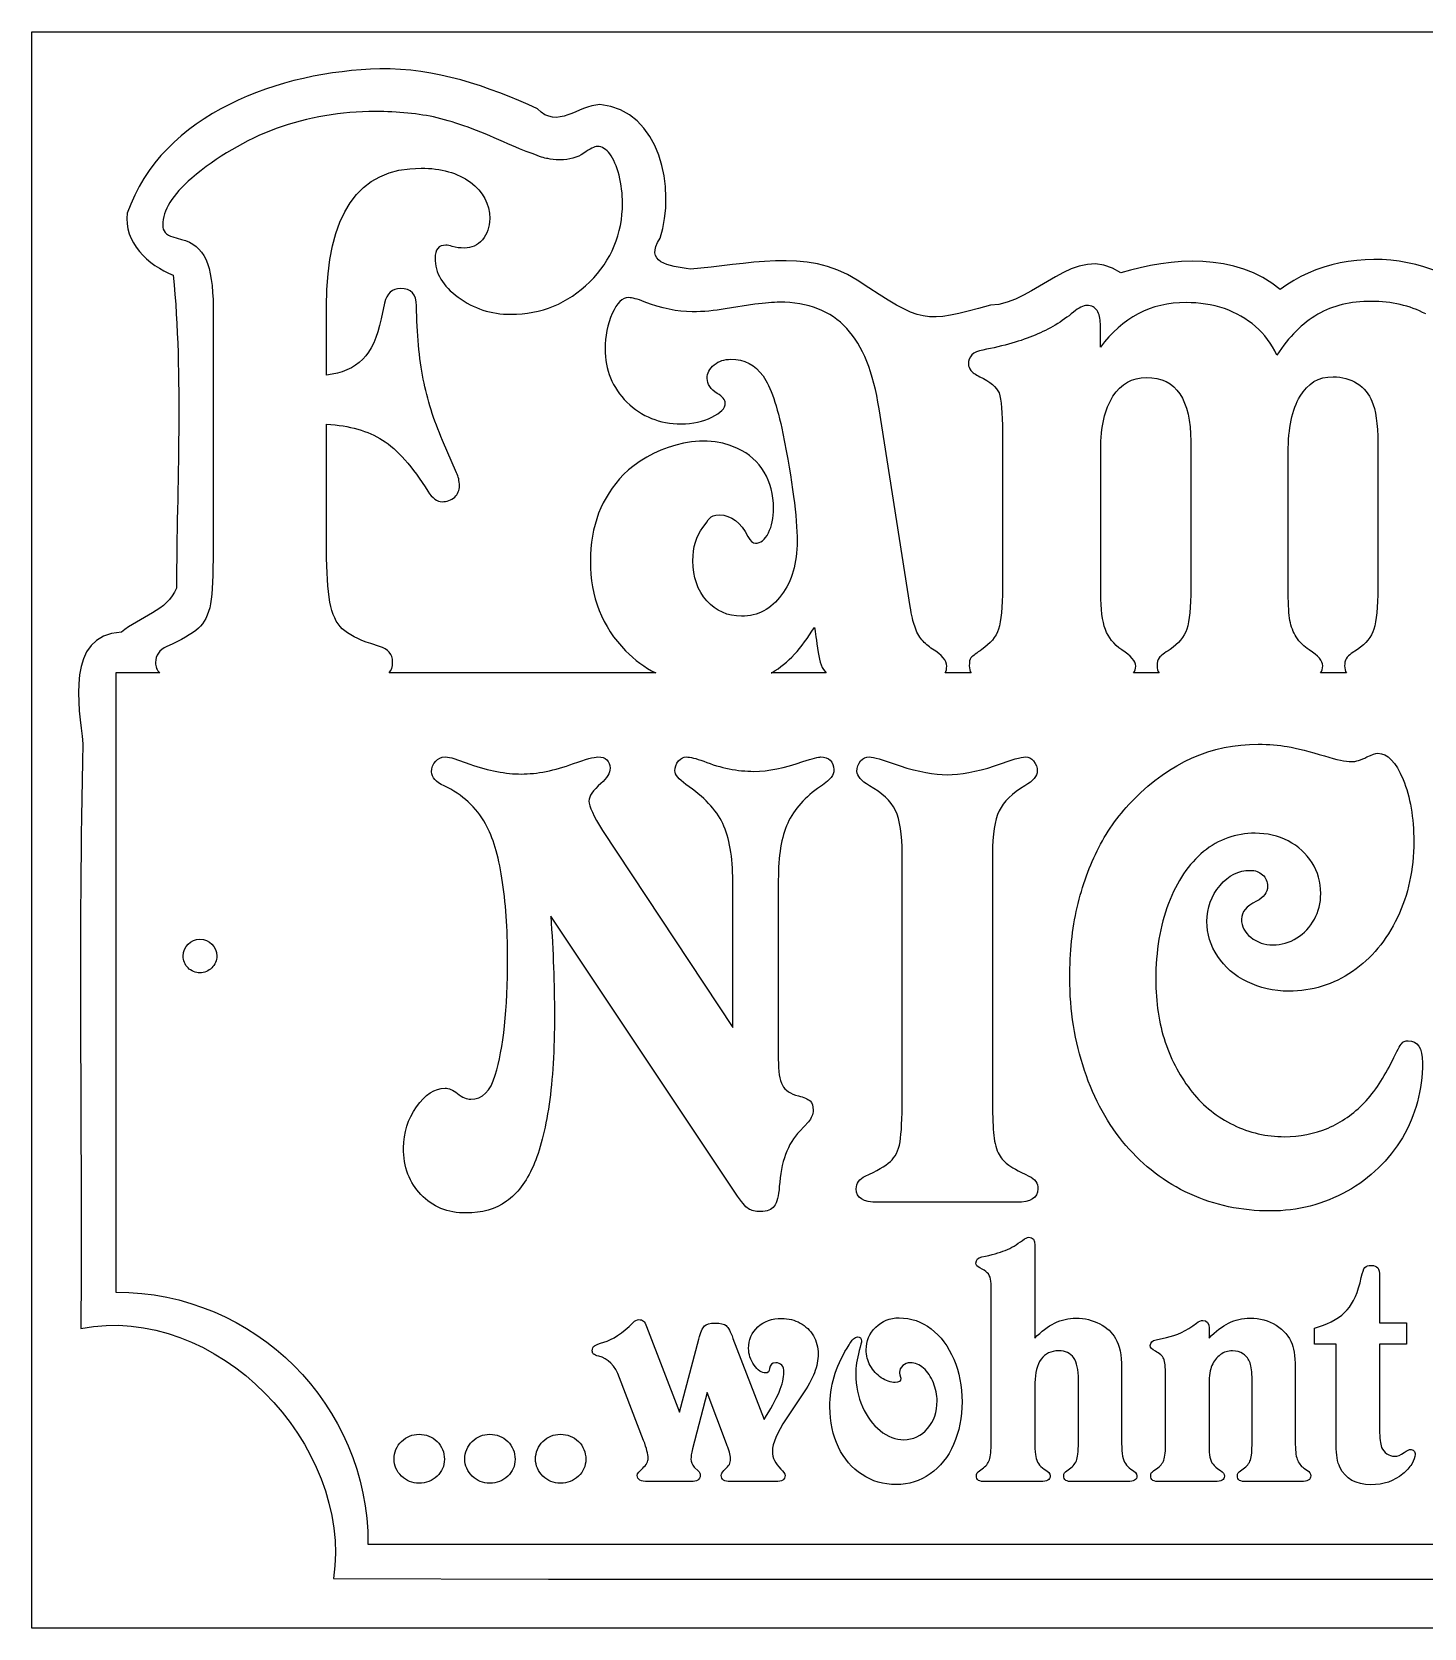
# Model space of a CAD drawing. Extents: x 0 to 282, y 0 to 178.
# Drawn here: x 0 to 155.7, y 0 to 178.5 of the extents above; entities that cross this region are included whole.
import ezdxf

# ---------------------------------------------------------------- set-up
doc = ezdxf.new("R2010")
doc.units = 0
doc.layers.add('Ebene_1', color=7, linetype='CONTINUOUS')

msp = doc.modelspace()

# ---------------------------------------------------------------- linework, layer by layer
at = {"layer": 'Ebene_1', "color": 1}
for points in [[(0.000014, 178.49312), (281.83122, 178.49312), (281.83123, 0.00002), (0.000014, 0.00001), (0, 178.49311)], [(38.910311, 174.351081)], [(38.399528, 169.593346)], [(124.58996, 139.838541)], [(145.50294, 139.93175)], [(87.48662, 111.900352)], [(20.667624, 75.155)]]:
    msp.add_lwpolyline(points, close=True, dxfattribs=at)
for points in [[(15.747603, 155.577404), (16.734559, 155.298262)], [(39.433575, 148.174023), (39.057338, 146.404493)], [(20.259055, 147.708458), (20.259055, 120.514982)], [(32.948211, 140.11817), (32.948211, 147.1492), (32.948211, 147.801668)], [(80.813389, 148.034208), (77.523373, 147.521554)], [(119.467303, 143.237785), (119.467303, 145.845719)], [(98.201873, 114.228661), (94.723983, 136.346571)], [(32.948211, 120.514982), (32.948211, 134.623646)], [(47.470008, 129.175726), (45.918937, 132.807511)], [(108.517091, 133.739124), (108.517091, 117.208946), (108.517091, 116.324425)], [(129.571343, 132.714301), (129.571343, 117.348761), (129.571343, 116.324425)], [(150.484323, 132.481764), (150.484323, 117.208946), (150.484323, 116.324425)], [(119.514392, 115.719046), (119.514392, 131.82978)], [(140.474465, 115.719046), (140.474465, 131.457425)], [(38.869462, 109.758473), (37.882504, 110.084707)], [(148.22884, 109.432726), (147.52394, 108.967161)], [(14.297511, 106.805372), (9.394287, 106.805372), (9.394287, 37.577672)], [(69.753463, 106.805372), (39.942831, 106.805372)], [(88.824083, 106.805367), (82.670295, 106.805367)], [(105.016869, 106.805372), (102.108917, 106.805372)], [(126.023544, 106.805372), (123.182589, 106.805372)], [(146.984101, 106.805372), (144.077605, 106.805372)], [(37.577631, 9.394329), (244.253875, 9.394329)], [(33.73672, 5.539781), (57.773806, 5.47205), (249.178503, 5.47205)]]:
    msp.add_lwpolyline(points, dxfattribs=at)
at = {"layer": 'Ebene_1', "color": 7}
for points in [[(47.164622, 97.22845), (48.96055, 96.59239)], [(94.71931, 97.19103), (97.076466, 96.40531)], [(107.62755, 96.40531), (109.94729, 97.19103)], [(63.814375, 89.18418), (78.368879, 67.14664), (78.368879, 83.53449)], [(97.300958, 59.17721), (97.300958, 85.81682), (97.300958, 86.56512)], [(107.40306, 86.56512), (107.40306, 85.81682), (107.40306, 59.17721)], [(83.457343, 83.64674), (83.457343, 64.71466), (83.457343, 63.62962)], [(78.6682, 48.62613), (58.015023, 79.6059)], [(86.824709, 56.59556), (85.851914, 55.58535)], [(110.09695, 47.61592), (94.56965, 47.61592)], [(112.152419, 42.815834), (112.152419, 32.436231)], [(150.683534, 39.329091), (150.683534, 34.129215), (153.679473, 34.129215), (153.679473, 31.750977)], [(107.263223, 20.786895), (107.263223, 21.371383), (107.263223, 37.656264)], [(68.711295, 33.705974), (72.414608, 24.132558), (74.557537, 32.315308)], [(78.385683, 32.395927), (81.880945, 23.326371)], [(125.696575, 32.234689), (126.86166, 32.496693)], [(131.626029, 33.524579), (131.626029, 32.436231)], [(145.835935, 20.444272), (145.835935, 31.750977), (143.401736, 31.750977), (143.401736, 33.544736), (143.755427, 33.645503)], [(153.679473, 31.750977), (150.683534, 31.750977), (150.683534, 22.137256)], [(121.847618, 29.110734), (121.847618, 28.647179), (121.847618, 21.069065), (121.847618, 20.625657)], [(141.258806, 28.647179), (141.258806, 20.867514)], [(68.399217, 20.988446), (65.715354, 28.002229)], [(97.04789, 28.324704), (97.131121, 28.042543)], [(97.151928, 28.002229), (97.151928, 27.921601)], [(112.152419, 27.41775), (112.152419, 20.927975), (112.152419, 20.484577)], [(117.020826, 21.189989), (117.020826, 27.78053)], [(126.757641, 20.786895), (126.757641, 21.169832), (126.757641, 28.264242)], [(131.626029, 27.316975), (131.626029, 20.524891)], [(136.432014, 20.786895), (136.432014, 21.169832), (136.432014, 27.78053)], [(77.678307, 20.60551), (75.493769, 26.329402), (73.870968, 20.061336)], [(86.125193, 26.067389), (84.335951, 23.386833)], [(77.990385, 19.678399), (77.803138, 20.222573)], [(74.058214, 18.005572), (74.515927, 17.562164)], [(142.215843, 17.884639), (142.631948, 17.622635)], [(73.683722, 16.37305), (68.877735, 16.37305)], [(83.150058, 16.37305), (78.094411, 16.37305)], [(105.952504, 17.602478), (106.243773, 17.804021)], [(112.797389, 16.37305), (106.743099, 16.37305)], [(115.710097, 17.602478), (116.001376, 17.804021)], [(122.513377, 16.37305), (116.438279, 16.37305)], [(132.291807, 16.37305), (126.237507, 16.37305)], [(135.121294, 17.602478), (135.433371, 17.804021)], [(141.924574, 16.37305), (135.911889, 16.37305)]]:
    msp.add_lwpolyline(points, dxfattribs=at)
for points in [[(63.814375, 89.18418)], [(153.87271, 65.68745)], [(97.300958, 59.17721)], [(112.152419, 42.815834)], [(68.711295, 33.705974)], [(131.626039, 33.524579)], [(103.996814, 25.301507)], [(46.116917, 18.872212)], [(54.022869, 18.872212)], [(61.92882, 18.872212)]]:
    msp.add_lwpolyline(points, close=True, dxfattribs=at)
at = {"layer": 'Ebene_1', "color": 1}
for points in [[(0, 178.49311), (0, 178.49311), (0.000006, 178.49312), (0.000014, 178.49312)], [(38.91035, 174.351071), (27.84101, 174.101908), (14.530263, 169.430298), (10.65375, 158.215284)], [(56.525244, 169.899184), (50.998757, 172.408248), (45.071088, 174.487948), (38.910311, 174.351081)], [(38.399528, 169.593346), (34.577208, 169.593346), (30.880211, 168.956748), (27.308533, 167.684001)], [(45.308219, 168.894757), (43.240406, 169.360398), (40.937298, 169.593346), (38.399528, 169.593346)], [(63.502297, 170.36378), (61.042371, 170.260549), (58.758918, 167.541966), (56.525244, 169.899184)], [(70.251487, 155.433326), (72.001002, 160.889808), (70.313772, 169.743955), (63.502297, 170.36378)], [(52.733449, 166.194101), (49.913703, 167.466845), (47.438695, 168.367038), (45.308219, 168.894757)], [(27.308533, 167.684001), (23.830845, 166.380215), (20.682046, 164.533637), (17.8623, 162.143357)], [(55.928798, 164.890133), (55.114204, 165.169516), (54.049331, 165.604292), (52.733449, 166.194101)], [(57.667743, 164.331359), (57.323108, 164.362402), (56.743392, 164.548662), (55.928798, 164.890133)], [(59.030938, 164.191544), (58.466988, 164.191544), (58.012378, 164.238231), (57.667743, 164.331359)], [(61.709748, 164.936738), (60.989146, 164.440052), (60.096174, 164.191544), (59.030938, 164.191544)], [(63.213242, 165.681932), (62.899938, 165.681932), (62.399021, 165.433417), (61.709748, 164.936738)], [(64.623039, 164.843528), (64.215744, 165.402297), (63.74586, 165.681932), (63.213242, 165.681932)], [(65.657086, 162.469107), (65.375113, 163.49351), (65.030336, 164.284761), (64.623039, 164.843528)], [(32.948211, 147.801668), (32.948211, 158.107815), (36.472819, 163.260418), (43.522185, 163.260418)], [(43.522185, 163.260418), (45.746651, 163.260418), (47.579389, 162.733238), (49.020592, 161.677793)], [(66.033323, 159.349491), (66.033323, 160.373894), (65.907731, 161.413658), (65.657086, 162.469107)], [(17.8623, 162.143357), (15.700496, 160.249754), (14.619861, 158.51115), (14.619861, 156.927977)], [(49.020592, 161.677793), (50.461795, 160.622342), (51.182381, 159.271339), (51.182381, 157.626079)], [(62.367558, 150.548444), (64.811335, 152.969769), (66.033323, 155.903756), (66.033323, 159.349491)], [(10.65375, 158.215284), (10.246803, 154.994552), (12.981681, 152.357275), (15.806034, 151.304218)], [(51.182381, 157.626079), (51.182381, 156.663764), (50.915918, 155.872514), (50.383299, 155.251657)], [(14.619861, 156.927977), (14.619861, 156.213998), (14.995671, 155.76366), (15.747603, 155.577404)], [(16.734559, 155.298262), (17.987779, 154.987829), (18.896511, 154.242787), (19.46046, 153.063168)], [(73.629842, 151.977788), (71.17656, 152.31293), (68.414203, 152.672203), (70.251487, 155.433326)], [(164.864439, 143.59457), (161.560604, 153.847196), (147.145057, 155.564461), (139.588867, 149.688407)], [(46.29469, 154.646278), (45.480098, 154.646278), (45.073253, 154.164816), (45.073253, 153.202498)], [(47.000074, 154.506464), (46.718101, 154.599586), (46.482673, 154.646278), (46.29469, 154.646278)], [(48.362784, 154.320044), (47.861494, 154.320044), (47.407371, 154.382293), (47.000074, 154.506464)], [(50.383299, 155.251657), (49.81935, 154.630808), (49.146045, 154.320044), (48.362784, 154.320044)], [(92.272975, 150.725816), (86.609769, 154.435074), (79.758772, 152.379362), (73.629842, 151.977788)], [(121.768671, 151.535584), (116.583269, 155.120051), (112.277276, 148.044653), (107.1743, 147.927054)], [(139.588867, 149.688407), (134.626746, 153.806156), (127.354263, 153.289008), (121.768671, 151.535584)], [(19.46046, 153.063168), (19.993079, 151.852504), (20.259055, 150.067693), (20.259055, 147.708458)], [(45.073253, 153.202498), (45.073253, 151.526195), (45.934706, 150.067708), (47.657884, 148.826007)], [(15.806034, 151.304218), (16.925078, 139.771897), (16.183226, 127.945475), (16.169477, 116.306656)], [(53.532044, 146.91666), (56.9784, 146.91666), (59.923778, 148.127125), (62.367558, 150.548444)], [(107.1743, 147.927054), (99.650486, 145.86838), (99.650486, 145.86838), (92.272975, 150.725816)], [(41.219125, 149.803738), (40.27921, 149.803738), (39.68422, 149.260516), (39.433575, 148.174023)], [(43.005161, 147.848273), (42.973831, 149.15206), (42.378354, 149.803738), (41.219125, 149.803738)], [(47.657884, 148.826007), (49.38106, 147.553258), (51.338909, 146.91666), (53.532044, 146.91666)], [(66.714436, 148.779402), (66.025163, 148.779402), (65.414413, 148.189001), (64.881794, 147.009385)], [(68.453381, 148.313837), (67.701448, 148.624261), (67.12173, 148.779399), (66.714436, 148.779402)], [(73.811003, 147.195804), (72.181818, 147.195804), (70.395873, 147.56881), (68.453381, 148.313837)], [(83.585896, 148.267233), (82.896626, 148.267233), (81.972618, 148.189424), (80.813389, 148.034208)], [(91.105305, 145.33355), (89.288137, 147.289231), (86.781608, 148.267233), (83.585896, 148.267233)], [(129.054319, 148.220628), (125.106675, 148.220628), (121.911082, 146.559343), (119.467303, 143.237785)], [(133.331292, 147.568644), (131.952747, 148.003243), (130.526853, 148.220628), (129.054319, 148.220628)], [(149.779423, 148.360442), (147.429639, 148.360442), (145.424512, 147.878983), (143.763993, 146.91666)], [(155.841946, 146.96278), (154.056111, 147.894063), (152.035223, 148.360442), (149.779423, 148.360442)], [(39.057338, 146.404493), (38.61871, 144.324634), (37.929646, 142.81898), (36.989731, 141.8877)], [(43.757151, 139.652606), (43.287192, 142.011848), (43.03649, 144.744011), (43.005161, 147.848273)], [(64.881794, 147.009385), (64.349176, 145.767679), (64.082715, 144.44877), (64.082715, 143.051853)], [(77.523373, 147.521554), (76.332816, 147.304251), (75.095554, 147.195804), (73.811003, 147.195804)], [(116.459345, 147.1492), (115.174795, 146.093754), (113.749386, 145.240255), (112.182859, 144.588358)], [(117.963324, 147.894878), (117.556027, 147.894878), (117.054623, 147.645884), (116.459345, 147.1492)], [(119.09155, 147.335619), (118.872241, 147.708133), (118.495945, 147.894878), (117.963324, 147.894878)], [(119.467303, 145.845719), (119.467303, 146.435526), (119.342198, 146.932065), (119.09155, 147.335619)], [(136.808697, 145.566089), (135.80612, 146.404242), (134.647171, 147.071965), (133.331292, 147.568644)], [(143.763993, 146.91666), (142.072145, 145.923299), (140.552659, 144.402073), (139.205452, 142.353264)], [(94.723983, 136.346571), (94.097372, 140.413155), (92.891146, 143.408906), (91.105305, 145.33355)], [(112.182859, 144.588358), (110.647664, 143.936466), (108.689813, 143.377682), (106.3087, 142.912038)], [(139.205452, 142.353264), (138.610172, 143.626008), (137.811274, 144.696899), (136.808697, 145.566089)], [(64.082715, 143.051853), (64.082715, 140.692611), (64.897372, 138.705977), (66.52656, 137.091764)], [(106.3087, 142.912038), (105.243459, 142.725783), (104.71054, 142.198118), (104.71054, 141.328928)], [(36.989731, 141.8877), (35.987154, 140.894337), (34.640058, 140.304423), (32.948211, 140.11817)], [(75.502858, 139.745815), (75.502858, 140.33563), (75.769319, 140.847727), (76.301937, 141.282323)], [(76.301937, 141.282323), (76.803227, 141.685872), (77.413977, 141.8877), (78.134579, 141.8877)], [(78.134579, 141.8877), (79.669774, 141.8877), (80.876001, 141.266659), (81.753254, 140.02496)], [(104.71054, 141.328928), (104.71054, 141.111627), (104.804617, 140.87916), (104.992597, 140.630824)], [(45.918937, 132.807511), (44.916363, 135.104663), (44.195776, 137.386501), (43.757151, 139.652606)], [(76.6306, 138.069495), (75.878668, 138.535134), (75.502858, 139.093928), (75.502858, 139.745815)], [(81.753254, 140.02496), (82.599179, 138.814297), (83.335525, 136.672529), (83.962133, 133.59931)], [(104.992597, 140.630824), (105.149255, 140.413523), (105.478268, 140.180096), (105.979553, 139.93175)], [(105.979553, 139.93175), (107.138782, 139.372984), (107.859366, 138.767992), (108.141342, 138.1161)], [(120.877102, 137.743748), (121.785684, 139.140663), (123.023433, 139.838541), (124.58996, 139.838541)], [(124.58996, 139.838541), (126.313136, 139.838541), (127.566161, 139.233557), (128.349422, 138.022891)], [(141.790083, 137.743748), (142.636005, 139.202745), (143.873754, 139.93175), (145.50294, 139.93175)], [(145.50294, 139.93175), (146.505515, 139.93175), (147.398484, 139.683723), (148.18175, 139.187044)], [(77.523373, 136.998555), (77.523373, 137.340026), (77.22588, 137.696982), (76.6306, 138.069495)], [(108.141342, 138.1161), (108.391986, 137.371076), (108.517091, 135.912103), (108.517091, 133.739124)], [(119.514392, 131.82978), (119.5144, 134.344232), (119.968513, 136.315789), (120.877102, 137.743748)], [(128.349422, 138.022891), (129.164016, 136.781192), (129.571343, 135.011458), (129.571343, 132.714301)], [(140.474465, 131.457425), (140.474465, 134.189179), (140.912829, 136.284746), (141.790083, 137.743748)], [(148.18175, 139.187044), (148.965011, 138.65932), (149.513211, 137.992084), (149.826515, 137.184974)], [(66.52656, 137.091764), (68.155745, 135.477554), (70.176631, 134.670251), (72.58908, 134.670251)], [(76.019882, 135.415444), (77.022456, 135.881081), (77.523376, 136.408748), (77.523373, 136.998555)], [(149.826515, 137.184974), (150.265141, 136.253701), (150.484323, 134.685791), (150.484323, 132.481764)], [(32.948211, 134.623646), (35.517312, 134.468435), (37.600752, 133.878519), (39.198607, 132.854116)], [(78.879285, 131.92299), (74.657478, 133.975045), (68.989735, 131.826904), (66.150807, 128.989307)], [(72.58908, 134.670251), (73.904961, 134.670251), (75.048636, 134.918765), (76.019882, 135.415444)], [(39.198607, 132.854116), (40.859131, 131.798673), (42.550996, 129.889845), (44.274174, 127.127054)], [(83.962133, 133.59931), (85.02737, 128.228946), (85.559809, 124.208986), (85.559809, 121.53932)], [(81.886758, 129.268936), (81.197488, 130.417512), (80.195167, 131.302133), (78.879285, 131.92299)], [(47.798669, 127.732431), (47.798669, 128.291197), (47.689322, 128.772173), (47.470008, 129.175726)], [(66.150807, 128.989307), (63.675697, 126.443816), (62.43795, 123.215598), (62.43795, 119.304226)], [(82.920806, 125.21771), (82.920806, 126.769839), (82.576031, 128.12036), (81.886758, 129.268936)], [(44.274174, 127.127054), (44.775462, 126.350989), (45.307899, 125.962901), (45.871848, 125.962901)], [(47.281647, 126.47507), (47.626283, 126.816536), (47.798669, 127.235747), (47.798669, 127.732431)], [(45.871848, 125.962901), (46.404466, 125.962901), (46.87435, 126.133604), (47.281647, 126.47507)], [(82.356692, 122.470446), (82.732658, 123.215466), (82.920806, 124.131214), (82.920806, 125.21771)], [(75.032924, 123.07631), (75.753526, 124.007593), (75.699056, 124.473001), (76.858283, 124.473001)], [(76.858283, 124.473001), (78.205495, 124.473001), (79.270856, 123.665707), (80.054119, 122.051487)], [(73.904698, 119.350831), (73.904698, 120.87192), (74.280992, 122.113987), (75.032924, 123.07631)], [(80.054119, 122.051487), (80.336093, 121.554813), (80.61783, 121.306296), (80.899803, 121.306296)], [(80.899803, 121.306296), (81.463752, 121.306293), (81.949395, 121.694384), (82.356692, 122.470446)], [(85.559809, 121.53932), (85.559809, 119.086953), (84.980091, 117.084267), (83.820862, 115.532142)], [(20.259055, 120.514982), (20.259055, 117.752191), (20.165466, 115.765069), (19.977484, 114.554411)], [(33.323963, 114.74083), (33.073318, 116.16879), (32.948211, 118.093662), (32.948211, 120.514982)], [(62.43795, 119.304226), (62.43795, 115.299734), (63.75401, 111.962574), (66.385773, 109.292911)], [(75.455769, 114.880645), (74.421861, 116.060266), (73.904698, 117.550365), (73.904698, 119.350831)], [(16.169477, 116.306656), (15.15143, 113.724138), (12.02857, 113.092067), (10.009713, 111.365908)], [(108.517091, 116.324425), (108.517091, 114.151446), (108.376225, 112.614173), (108.094249, 111.713937)], [(129.571343, 116.324425), (129.571343, 114.151446), (129.430477, 112.614173), (129.148501, 111.713937)], [(150.484323, 116.324425), (150.484323, 114.151446), (150.34345, 112.614173), (150.061481, 111.713937)], [(19.977484, 114.554411), (19.726839, 113.281662), (19.272231, 112.365914), (18.61429, 111.807147)], [(34.687155, 111.760542), (34.029216, 112.381392), (33.574606, 113.374951), (33.323963, 114.74083)], [(79.3565, 113.15772), (77.789976, 113.15772), (76.489674, 113.732069), (75.455769, 114.880645)], [(83.820862, 115.532142), (82.661633, 113.948965), (81.173676, 113.15772), (79.3565, 113.15772)], [(120.031416, 111.667333), (119.686778, 112.598615), (119.514395, 113.949621), (119.514392, 115.719046)], [(140.662341, 112.692156), (140.537017, 113.344053), (140.474465, 114.353177), (140.474465, 115.719046)], [(98.718896, 112.040172), (98.530908, 112.505811), (98.358525, 113.235298), (98.201873, 114.228661)], [(141.367238, 110.829416), (141.022605, 111.35714), (140.787662, 111.978176), (140.662341, 112.692156)], [(10.009713, 111.365908), (3.688036, 111.04564), (5.253906, 103.094136), (5.706729, 98.896504)], [(18.61429, 111.807147), (17.862358, 111.15525), (16.68765, 110.472452), (15.089794, 109.758473)], [(37.882504, 110.084707), (36.472633, 110.550346), (35.407757, 111.108645), (34.687155, 111.760542)], [(82.787292, 106.871877), (84.51047, 107.89628), (86.076745, 109.57216), (87.48662, 111.900352)], [(87.48663, 111.900357), (87.580622, 111.403678), (87.721488, 110.472853), (87.909472, 109.106976)], [(99.517491, 110.503667), (99.172858, 110.90722), (98.906877, 111.419322), (98.718896, 112.040172)], [(108.094249, 111.713937), (107.780945, 110.84474), (107.154436, 110.084615), (106.214518, 109.432726)], [(121.864057, 109.386121), (120.955476, 110.03801), (120.34472, 110.798142), (120.031416, 111.667333)], [(129.148501, 111.713937), (128.835197, 110.84474), (128.208688, 110.084615), (127.26877, 109.432726)], [(142.824127, 109.386121), (142.22885, 109.758627), (141.743207, 110.239604), (141.367238, 110.829416)], [(150.061481, 111.713937), (149.779505, 110.84474), (149.168757, 110.084615), (148.22884, 109.432726)], [(15.089794, 109.758473), (14.243871, 109.385967), (13.820782, 108.796053), (13.820782, 107.988943)], [(40.326349, 108.035548), (40.326349, 108.904743), (39.840706, 109.479089), (38.869462, 109.758473)], [(66.385773, 109.292911), (67.390463, 108.261036), (68.513992, 107.433716), (69.753463, 106.805372)], [(87.909472, 109.106976), (88.066124, 107.98944), (88.364107, 107.228826), (88.802732, 106.825277)], [(100.692324, 109.47933), (100.222368, 109.789754), (99.830802, 110.13115), (99.517491, 110.503667)], [(102.290482, 107.569986), (102.290482, 108.190835), (101.757558, 108.827431), (100.692324, 109.47933)], [(106.214518, 109.432726), (105.650569, 109.060212), (105.243242, 108.749453), (104.992597, 108.501112)], [(123.415126, 107.569986), (123.415126, 108.128753), (122.897963, 108.734224), (121.864057, 109.386121)], [(127.26877, 109.432726), (126.642161, 109.060212), (126.234829, 108.749453), (126.046849, 108.501112)], [(144.328106, 107.616591), (144.328106, 108.144315), (143.826704, 108.734224), (142.824127, 109.386121)], [(147.52394, 108.967161), (147.02265, 108.656728), (146.77195, 108.206398), (146.77195, 107.616591)], [(13.820782, 107.988943), (13.820782, 107.49598), (13.981474, 107.102627), (14.297511, 106.805372)], [(39.942831, 106.805372), (40.196961, 107.074669), (40.326349, 107.482988), (40.326349, 108.035548)], [(102.108917, 106.805372), (102.22969, 107.0128), (102.290482, 107.267442), (102.290482, 107.569986)], [(104.992597, 108.501112), (104.867281, 108.345899), (104.804721, 108.051185), (104.804721, 107.616591)], [(104.804721, 107.616591), (104.804721, 107.293707), (104.876127, 107.02367), (105.016869, 106.805372)], [(123.182589, 106.805372), (123.337376, 107.012783), (123.415126, 107.267489), (123.415126, 107.569986)], [(126.046849, 108.501112), (125.890192, 108.283817), (125.811881, 107.989102), (125.811881, 107.616591)], [(125.811881, 107.616591), (125.811881, 107.293722), (125.882815, 107.023665), (126.023544, 106.805372)], [(144.077605, 106.805372), (144.243526, 107.023446), (144.328106, 107.293304), (144.328106, 107.616591)], [(146.77195, 107.616591), (146.77195, 107.293707), (146.843357, 107.02367), (146.984101, 106.805372)], [(82.670295, 106.805367), (82.70908, 106.827688), (82.748909, 106.849059), (82.787292, 106.871877)], [(88.802732, 106.825277), (88.809344, 106.818268), (88.817372, 106.812302), (88.824083, 106.805367)], [(5.706729, 98.896504), (5.146681, 77.150706), (5.632295, 55.296911), (5.469446, 33.510016)], [(16.909874, 75.155), (16.909877, 76.192672), (17.751077, 77.03387), (18.788749, 77.03387)], [(18.788749, 77.03387), (19.826421, 77.03387), (20.667621, 76.192672), (20.667624, 75.155)], [(17.460182, 73.826431), (17.107824, 74.17879), (16.909873, 74.65669), (16.909874, 75.155)], [(20.667624, 75.155), (20.667625, 74.65669), (20.469674, 74.17879), (20.117316, 73.826431)], [(18.788749, 73.27612), (18.290439, 73.27612), (17.81254, 73.474073), (17.460182, 73.826431)], [(20.117316, 73.826431), (19.764958, 73.474073), (19.287059, 73.27612), (18.788749, 73.27612)], [(9.394287, 37.577672), (24.959568, 37.577794), (37.577753, 24.959622), (37.577631, 9.394329)], [(5.469446, 33.510016), (20.560635, 36.466289), (35.865655, 20.602803), (33.73672, 5.539781)], [(0.000014, 0.00001), (0.000006, 0.00001), (0, 0.00001), (0, 0.00002)]]:
    msp.add_open_spline(points, degree=3, dxfattribs=at)
at = {"layer": 'Ebene_1', "color": 7}
for points in [[(123.22968, 92.70121), (127.27052, 96.791937), (131.89753, 98.8373), (137.11071, 98.8373)], [(137.11071, 98.8373), (138.332937, 98.8373), (139.417977, 98.749997), (140.36583, 98.57539)], [(140.36583, 98.57539), (141.488283, 98.375843), (142.872643, 98.026637), (144.51891, 97.52777)], [(44.69522, 95.76925), (44.69522, 96.218237), (44.844881, 96.60486), (45.144202, 96.92912)], [(45.144202, 96.92912), (45.393637, 97.253387), (45.742845, 97.41552), (46.191827, 97.41552)], [(46.191827, 97.41552), (46.541036, 97.41552), (46.865301, 97.353163), (47.164622, 97.22845)], [(48.96055, 96.59239), (51.080743, 95.86903), (53.001389, 95.50735), (54.722487, 95.50735)], [(54.722487, 95.50735), (56.468529, 95.50735), (58.414118, 95.893973), (60.559255, 96.66722)], [(60.559255, 96.66722), (61.906202, 97.166087), (62.816638, 97.41552), (63.290563, 97.41552)], [(63.290563, 97.41552), (64.188527, 97.41552), (64.637509, 96.991483), (64.637509, 96.14341)], [(71.896054, 95.8815), (71.896054, 96.255653), (72.033243, 96.617333), (72.30762, 96.96654)], [(72.30762, 96.96654), (72.581998, 97.26586), (72.868848, 97.41552), (73.16817, 97.41552)], [(73.16817, 97.41552), (73.592209, 97.41552), (74.240738, 97.253387), (75.113759, 96.92912)], [(75.113759, 96.92912), (77.034404, 96.18082), (78.905163, 95.80667), (80.726035, 95.80667)], [(80.726035, 95.80667), (82.34736, 95.80667), (84.168232, 96.16835), (86.188651, 96.89171)], [(86.188651, 96.89171), (87.286163, 97.240917), (87.959636, 97.41552), (88.209071, 97.41552)], [(88.209071, 97.41552), (88.658053, 97.41552), (89.007261, 97.290803), (89.256695, 97.04137)], [(89.256695, 97.04137), (89.531073, 96.76699), (89.668262, 96.41778), (89.668262, 95.99374)], [(92.249909, 95.80667), (92.249909, 96.25565), (92.387098, 96.642273), (92.661476, 96.96654)], [(92.661476, 96.96654), (92.935854, 97.26586), (93.247647, 97.41552), (93.596855, 97.41552)], [(93.596855, 97.41552), (93.896176, 97.41552), (94.270328, 97.34069), (94.71931, 97.19103)], [(97.076466, 96.40531), (99.146775, 95.756783), (100.90529, 95.43252), (102.35201, 95.43252)], [(102.35201, 95.43252), (103.79873, 95.43252), (105.557243, 95.756783), (107.62755, 96.40531)], [(109.94729, 97.19103), (110.446157, 97.34069), (110.83278, 97.41552), (111.10716, 97.41552)], [(111.10716, 97.41552), (111.456367, 97.41552), (111.755687, 97.26586), (112.00512, 96.96654)], [(112.00512, 96.96654), (112.2795, 96.617333), (112.41669, 96.24318), (112.41669, 95.84408)], [(144.51891, 97.52777), (145.915743, 97.10373), (146.913483, 96.89171), (147.51213, 96.89171)], [(147.51213, 96.89171), (148.035943, 96.89171), (148.622113, 97.066313), (149.27064, 97.41552)], [(149.27064, 97.41552), (149.819393, 97.6899), (150.23096, 97.82709), (150.50534, 97.82709)], [(150.50534, 97.82709), (151.552967, 97.82709), (152.488347, 96.854293), (153.31148, 94.9087)], [(46.079582, 94.19782), (45.156674, 94.596913), (44.69522, 95.120723), (44.69522, 95.76925)], [(64.637509, 96.14341), (64.637509, 95.619597), (64.300772, 95.058367), (63.627299, 94.45972)], [(73.130754, 94.34748), (72.307621, 94.92118), (71.896054, 95.43252), (71.896054, 95.8815)], [(89.368941, 95.1332), (89.194337, 94.88376), (88.795242, 94.547023), (88.171655, 94.12299)], [(89.668262, 95.99374), (89.668262, 95.66948), (89.568488, 95.382633), (89.368941, 95.1332)], [(93.63427, 94.19782), (92.711363, 94.746573), (92.249909, 95.282857), (92.249909, 95.80667)], [(112.41669, 95.84408), (112.41669, 95.295327), (111.955237, 94.746573), (111.03233, 94.19782)], [(153.31148, 94.9087), (154.109667, 92.938173), (154.50876, 90.618433), (154.50876, 87.94948)], [(50.719064, 89.93249), (49.696382, 91.778303), (48.149888, 93.20008), (46.079582, 94.19782)], [(63.627299, 94.45972), (62.729335, 93.686473), (62.280353, 93.025473), (62.280353, 92.47672)], [(77.246424, 89.9699), (76.49812, 91.516393), (75.12623, 92.975587), (73.130754, 94.34748)], [(88.171655, 94.12299), (86.450557, 92.950643), (85.228328, 91.578753), (84.504968, 90.00732)], [(96.552654, 91.42909), (96.028841, 92.501663), (95.056047, 93.424573), (93.63427, 94.19782)], [(111.03233, 94.19782), (109.61055, 93.34974), (108.650227, 92.41436), (108.15136, 91.39168)], [(62.280353, 92.47672), (62.280353, 91.90302), (62.791694, 90.805507), (63.814375, 89.18418)], [(97.300958, 86.56512), (97.300958, 88.7352), (97.051523, 90.356523), (96.552654, 91.42909)], [(108.15136, 91.39168), (107.652493, 90.344053), (107.40306, 88.7352), (107.40306, 86.56512)], [(119.30108, 87.27601), (120.323767, 89.29643), (121.6333, 91.10483), (123.22968, 92.70121)], [(52.552407, 83.87123), (52.153312, 86.415463), (51.542197, 88.435883), (50.719064, 89.93249)], [(78.368879, 83.53449), (78.368879, 86.228383), (77.994727, 88.37352), (77.246424, 89.9699)], [(84.504968, 90.00732), (83.806551, 88.460827), (83.457343, 86.340633), (83.457343, 83.64674)], [(136.77397, 88.88486), (134.60389, 88.88486), (132.683243, 88.198917), (131.01203, 86.82703)], [(140.47807, 88.02431), (139.330677, 88.59801), (138.095977, 88.88486), (136.77397, 88.88486)], [(143.13455, 85.59233), (142.486023, 86.61501), (141.60053, 87.42567), (140.47807, 88.02431)], [(154.50876, 87.94948), (154.50876, 84.831547), (153.897647, 82.000467), (152.67542, 79.45624)], [(116.8691, 80.57869), (117.4428, 83.04809), (118.25346, 85.28053), (119.30108, 87.27601)], [(131.01203, 86.82703), (129.340823, 85.455137), (128.031293, 83.522017), (127.08344, 81.02767)], [(132.84538, 83.04809), (133.793227, 84.17055), (134.91568, 84.73178), (136.21274, 84.73178)], [(136.21274, 84.73178), (136.78644, 84.73178), (137.247897, 84.569647), (137.59711, 84.24538)], [(137.59711, 84.24538), (137.971257, 83.921113), (138.15833, 83.484603), (138.15833, 82.93585)], [(144.10735, 82.15013), (144.10735, 83.422243), (143.783083, 84.569643), (143.13455, 85.59233)], [(53.188465, 74.929), (53.188465, 78.196593), (52.976446, 81.177337), (52.552407, 83.87123)], [(131.38619, 79.00725), (131.38619, 80.55375), (131.872587, 81.900697), (132.84538, 83.04809)], [(138.15833, 82.93585), (138.15833, 82.262377), (137.746763, 81.71362), (136.92363, 81.28958)], [(143.39646, 79.26916), (143.870387, 80.11724), (144.10735, 81.077563), (144.10735, 82.15013)], [(116.04596, 72.68409), (116.04596, 75.57753), (116.32034, 78.209063), (116.8691, 80.57869)], [(127.08344, 81.02767), (126.135587, 78.53333), (125.66166, 75.70225), (125.66166, 72.53443)], [(136.92363, 81.28958), (135.801177, 80.740827), (135.23995, 80.067353), (135.23995, 79.26916)], [(58.015023, 79.6059), (58.289401, 75.639887), (58.42659, 71.960727), (58.42659, 68.56842)], [(132.58347, 75.11608), (131.785283, 76.338307), (131.38619, 77.635363), (131.38619, 79.00725)], [(135.23995, 79.26916), (135.23995, 78.470967), (135.589157, 77.797493), (136.28757, 77.24874)], [(141.45087, 77.17391), (142.249057, 77.672777), (142.897587, 78.371193), (143.39646, 79.26916)], [(152.67542, 79.45624), (151.453193, 76.88706), (149.781983, 74.87911), (147.66179, 73.43239)], [(136.28757, 77.24874), (137.01093, 76.67504), (137.834067, 76.38819), (138.75698, 76.38819)], [(138.75698, 76.38819), (139.704827, 76.38819), (140.60279, 76.650097), (141.45087, 77.17391)], [(135.91342, 72.27252), (134.4667, 72.97094), (133.356717, 73.918793), (132.58347, 75.11608)], [(51.804104, 61.83369), (52.727011, 64.826903), (53.188465, 69.192007), (53.188465, 74.929)], [(147.66179, 73.43239), (145.51665, 71.96073), (143.14702, 71.2249), (140.5529, 71.2249)], [(117.69223, 62.3575), (116.594717, 65.600147), (116.04596, 69.042343), (116.04596, 72.68409)], [(125.66166, 72.53443), (125.66166, 69.965257), (126.01087, 67.633043), (126.70929, 65.53779)], [(140.5529, 71.2249), (138.831807, 71.2249), (137.285313, 71.574107), (135.91342, 72.27252)], [(58.42659, 68.56842), (58.42659, 64.67724), (58.227042, 61.34729), (57.827947, 58.57857)], [(126.70929, 65.53779), (127.43265, 63.417597), (128.44286, 61.546837), (129.73992, 59.92551)], [(152.07678, 63.40513), (152.625533, 64.527583), (152.987213, 65.188583), (153.16182, 65.38813)], [(153.16182, 65.38813), (153.31148, 65.587677), (153.548443, 65.68745), (153.87271, 65.68745)], [(153.87271, 65.68745), (154.945277, 65.68745), (155.48156, 64.864317), (155.48156, 63.21805)], [(83.457343, 63.62962), (83.457343, 62.257727), (83.607004, 61.28493), (83.906325, 60.71123)], [(148.97132, 58.72823), (150.168607, 60.02529), (151.20376, 61.584257), (152.07678, 63.40513)], [(155.48156, 63.21805), (155.48156, 60.17495), (154.733257, 57.381283), (153.23665, 54.83705)], [(49.072796, 59.1398), (50.369855, 59.1398), (51.280291, 60.037763), (51.804104, 61.83369)], [(83.906325, 60.71123), (84.205646, 60.13753), (84.804289, 59.738437), (85.702254, 59.51395)], [(122.33171, 53.9765), (120.31129, 56.321187), (118.764797, 59.114853), (117.69223, 62.3575)], [(43.011537, 58.27925), (43.959388, 59.676083), (45.019485, 60.3745), (46.191827, 60.3745)], [(46.191827, 60.3745), (46.615866, 60.3745), (47.07732, 60.17495), (47.576189, 59.77585)], [(47.576189, 59.77585), (48.124945, 59.351817), (48.623814, 59.1398), (49.072796, 59.1398)], [(85.702254, 59.51395), (86.300897, 59.36429), (86.737407, 59.177213), (87.011785, 58.95272)], [(87.011785, 58.95272), (87.236276, 58.728227), (87.348521, 58.379017), (87.348521, 57.90509)], [(97.076466, 54.38807), (97.226127, 55.360863), (97.300958, 56.957243), (97.300958, 59.17721)], [(107.40306, 59.17721), (107.40306, 57.630717), (107.440473, 56.383543), (107.5153, 55.43569)], [(129.73992, 59.92551), (131.012033, 58.354077), (132.546053, 57.13185), (134.34198, 56.25883)], [(41.552345, 53.71459), (41.552345, 55.385803), (42.038742, 56.907357), (43.011537, 58.27925)], [(57.827947, 58.57857), (57.403908, 55.660183), (56.817737, 53.365387), (56.069434, 51.69418)], [(87.348521, 57.90509), (87.348521, 57.45611), (87.173917, 57.0196), (86.824709, 56.59556)], [(144.93048, 55.92209), (146.427087, 56.570617), (147.774033, 57.505997), (148.97132, 58.72823)], [(85.851914, 55.58535), (84.504968, 54.163577), (83.744193, 52.09327), (83.569589, 49.37443)], [(107.5153, 55.43569), (107.590133, 54.512783), (107.764737, 53.75201), (108.03911, 53.15337)], [(134.34198, 56.25883), (136.137913, 55.38581), (138.04609, 54.9493), (140.06651, 54.9493)], [(140.06651, 54.9493), (141.737717, 54.9493), (143.35904, 55.273563), (144.93048, 55.92209)], [(43.497934, 48.47647), (42.200875, 49.79847), (41.552345, 51.54451), (41.552345, 53.71459)], [(95.991426, 52.18057), (96.515239, 52.629557), (96.876919, 53.36539), (97.076466, 54.38807)], [(129.47801, 48.5513), (126.659403, 49.84836), (124.277303, 51.65676), (122.33171, 53.9765)], [(153.23665, 54.83705), (151.715097, 52.317763), (149.65726, 50.322287), (147.06314, 48.85062)], [(93.185288, 50.5343), (94.457404, 51.108), (95.392783, 51.656757), (95.991426, 52.18057)], [(108.03911, 53.15337), (108.288543, 52.60461), (108.637753, 52.18057), (109.08674, 51.88125)], [(109.08674, 51.88125), (109.460893, 51.58193), (110.259083, 51.132947), (111.48131, 50.5343)], [(56.069434, 51.69418), (55.2463, 49.873307), (54.248562, 48.551303), (53.07622, 47.72817)], [(92.175078, 49.11253), (92.175078, 49.761057), (92.511815, 50.23498), (93.185288, 50.5343)], [(111.48131, 50.5343), (112.154783, 50.23498), (112.49152, 49.761057), (112.49152, 49.11253)], [(48.548983, 46.41864), (46.478677, 46.41864), (44.794994, 47.104583), (43.497934, 48.47647)], [(80.089977, 46.90503), (79.790656, 47.104577), (79.31673, 47.678277), (78.6682, 48.62613)], [(83.569589, 49.37443), (83.494758, 48.32681), (83.307682, 47.59098), (83.008361, 47.16694)], [(94.56965, 47.61592), (92.973269, 47.61592), (92.175078, 48.11479), (92.175078, 49.11253)], [(112.49152, 49.11253), (112.49152, 48.11479), (111.69333, 47.61592), (110.09695, 47.61592)], [(138.45765, 46.64313), (135.23995, 46.64313), (132.246737, 47.279187), (129.47801, 48.5513)], [(147.06314, 48.85062), (144.41914, 47.37896), (141.550643, 46.64313), (138.45765, 46.64313)], [(53.07622, 47.72817), (51.829047, 46.85515), (50.319968, 46.41864), (48.548983, 46.41864)], [(81.474339, 46.5683), (80.90064, 46.5683), (80.439186, 46.680543), (80.089977, 46.90503)], [(83.008361, 47.16694), (82.70904, 46.767847), (82.197699, 46.5683), (81.474339, 46.5683)], [(108.823596, 42.231346), (109.50323, 42.513513), (110.148191, 42.889734), (110.758478, 43.360008)], [(110.758478, 43.360008), (111.077491, 43.588423), (111.313282, 43.702631), (111.465853, 43.702631)], [(111.465853, 43.702631), (111.923564, 43.702631), (112.152419, 43.407032), (112.152419, 42.815834)], [(105.557197, 40.820532), (105.557197, 41.196747), (105.779116, 41.425165), (106.222955, 41.505787)], [(106.222955, 41.505787), (107.318691, 41.734202), (108.185571, 41.976055), (108.823596, 42.231346)], [(105.973292, 40.276358), (105.695895, 40.397282), (105.557197, 40.578673), (105.557197, 40.820532)], [(106.82631, 39.732184), (106.632125, 39.920291), (106.347785, 40.101683), (105.973292, 40.276358)], [(107.179993, 39.026773), (107.124506, 39.33581), (107.006611, 39.570947), (106.82631, 39.732184)], [(148.644633, 39.18801), (148.76946, 39.792646), (148.901226, 40.168864), (149.03993, 40.316663)], [(149.03993, 40.316663), (149.192501, 40.4779), (149.435228, 40.558519), (149.768112, 40.558519)], [(149.768112, 40.558519), (150.087118, 40.558519), (150.32291, 40.464466), (150.475486, 40.276358)], [(150.475486, 40.276358), (150.614185, 40.101683), (150.683534, 39.785927), (150.683534, 39.329091)], [(107.263223, 37.656264), (107.263223, 38.301207), (107.23548, 38.758044), (107.179993, 39.026773)], [(147.063443, 35.580343), (147.756948, 36.359654), (148.284012, 37.56221), (148.644633, 39.18801)], [(63.946918, 31.972676), (64.917824, 32.227967), (66.006627, 32.960251), (67.213324, 34.169529)], [(67.213324, 34.169529), (67.435246, 34.384506), (67.650232, 34.491995), (67.858283, 34.491995)], [(67.858283, 34.491995), (68.066335, 34.491995), (68.239711, 34.438249), (68.378412, 34.330757)], [(68.378412, 34.330757), (68.503243, 34.223272), (68.614204, 34.015011), (68.711295, 33.705974)], [(75.202496, 33.786593), (75.410548, 34.00157), (75.805845, 34.109058), (76.388389, 34.109058)], [(76.388389, 34.109058), (76.984803, 34.109058), (77.400906, 34.015005), (77.636698, 33.826897)], [(81.17357, 33.685817), (81.867075, 34.317329), (82.754761, 34.633085), (83.836628, 34.633085)], [(83.836628, 34.633085), (84.585613, 34.633085), (85.279117, 34.458409), (85.917141, 34.109058)], [(85.917141, 34.109058), (86.527425, 33.759713), (87.012878, 33.289442), (87.373501, 32.698244)], [(94.343231, 33.645494), (95.050606, 34.344189), (95.924421, 34.693537), (96.964678, 34.693537)], [(96.964678, 34.693537), (98.296209, 34.693537), (99.489037, 34.283728), (100.543164, 33.464108)], [(112.152419, 32.436231), (113.553302, 33.914232), (115.085947, 34.653232), (116.750356, 34.653232)], [(116.750356, 34.653232), (117.707393, 34.653232), (118.588145, 34.444968), (119.392612, 34.028439)], [(119.392612, 34.028439), (120.197072, 33.611917), (120.786549, 33.067746), (121.161042, 32.395927)], [(126.86166, 32.496693), (127.971268, 32.711676), (129.087811, 33.242415), (130.211291, 34.08891)], [(130.211291, 34.08891), (130.488694, 34.303888), (130.724485, 34.411376), (130.918665, 34.411376)], [(130.918665, 34.411376), (131.390247, 34.411376), (131.626039, 34.115777), (131.626039, 33.524579)], [(131.626029, 32.436231), (132.361144, 33.188667), (133.089322, 33.746276), (133.810565, 34.109058)], [(133.810565, 34.109058), (134.545679, 34.471841), (135.343211, 34.653232), (136.203158, 34.653232)], [(136.203158, 34.653232), (137.298894, 34.653232), (138.2698, 34.391225), (139.115876, 33.867211)], [(143.755427, 33.645503), (145.253394, 34.129215), (146.356065, 34.774162), (147.063443, 35.580343)], [(74.557537, 32.315308), (74.765589, 33.081181), (74.980575, 33.571609), (75.202496, 33.786593)], [(77.636698, 33.826897), (77.844749, 33.625352), (78.09441, 33.148362), (78.385683, 32.395927)], [(80.133314, 31.267264), (80.133314, 32.234689), (80.480066, 33.040873), (81.17357, 33.685817)], [(87.373501, 32.698244), (87.734123, 32.080171), (87.914434, 31.394916), (87.914434, 30.642481)], [(91.139231, 31.307578), (91.458243, 31.831599), (91.700969, 32.174227), (91.867411, 32.335465)], [(91.867411, 32.335465), (92.019982, 32.483264), (92.165618, 32.557164), (92.304318, 32.557164)], [(92.304318, 32.557164), (92.60946, 32.557164), (92.762031, 32.402646), (92.762031, 32.093609)], [(93.28217, 31.126175), (93.28217, 32.107031), (93.635857, 32.946804), (94.343231, 33.645494)], [(100.543164, 33.464108), (101.611157, 32.631051), (102.457232, 31.502395), (103.081392, 30.078141)], [(121.161042, 32.395927), (121.61876, 31.630053), (121.847618, 30.534989), (121.847618, 29.110734)], [(125.051614, 31.589739), (125.051614, 31.925652), (125.266601, 32.140635), (125.696575, 32.234689)], [(139.115876, 33.867211), (139.975823, 33.316315), (140.572239, 32.610904), (140.905123, 31.750977)], [(62.656999, 31.00526), (62.656999, 31.27399), (62.733285, 31.4621), (62.885856, 31.569592)], [(62.802636, 30.642481), (62.705545, 30.723096), (62.656999, 30.844023), (62.656999, 31.00526)], [(63.385179, 30.400625), (63.080037, 30.48124), (62.885856, 30.561859), (62.802636, 30.642481)], [(62.885856, 31.569592), (63.052297, 31.677077), (63.405985, 31.811438), (63.946918, 31.972676)], [(65.715354, 28.002229), (65.188291, 29.345868), (64.411566, 30.145334), (63.385179, 30.400625)], [(80.757468, 29.413052), (80.341365, 30.00425), (80.133314, 30.622321), (80.133314, 31.267264)], [(87.914434, 30.642481), (87.914434, 29.984099), (87.775733, 29.285407), (87.498332, 28.546403)], [(89.225158, 24.737194), (89.225158, 27.007938), (89.863183, 29.198066), (91.139231, 31.307578)], [(92.51237, 31.025417), (92.248838, 30.084869), (92.117072, 29.204785), (92.117072, 28.385166)], [(92.762031, 32.093609), (92.762031, 31.972679), (92.67881, 31.616615), (92.51237, 31.025417)], [(93.739882, 29.352572), (93.434741, 29.89003), (93.28217, 30.481231), (93.28217, 31.126175)], [(114.794675, 31.00526), (113.948599, 31.00526), (113.296706, 30.689505), (112.838995, 30.057993)], [(116.479885, 30.239387), (116.119263, 30.749969), (115.557527, 31.00526), (114.794675, 31.00526)], [(125.613354, 30.964946), (125.238861, 31.166492), (125.051614, 31.374756), (125.051614, 31.589739)], [(126.549584, 30.118454), (126.410885, 30.440929), (126.098809, 30.723093), (125.613354, 30.964946)], [(132.895143, 30.58201), (132.479041, 30.259541), (132.160029, 29.856451), (131.938106, 29.372738)], [(134.22667, 31.00526), (133.741216, 31.00526), (133.297373, 30.864177), (132.895143, 30.58201)], [(135.454178, 30.642481), (135.107422, 30.884334), (134.698253, 31.00526), (134.22667, 31.00526)], [(136.203158, 29.654908), (136.06446, 30.071431), (135.8148, 30.400622), (135.454178, 30.642481)], [(140.905123, 31.750977), (141.140912, 31.092595), (141.258806, 30.057996), (141.258806, 28.647179)], [(82.047387, 28.526246), (81.589673, 28.526246), (81.1597, 28.821848), (80.757468, 29.413052)], [(81.880945, 23.326371), (83.351175, 25.637429), (84.08629, 27.397593), (84.08629, 28.606865)], [(82.484294, 29.009959), (82.442685, 28.687484), (82.297049, 28.526246), (82.047387, 28.526246)], [(83.170863, 29.675056), (82.75476, 29.675056), (82.525904, 29.453357), (82.484294, 29.009959)], [(83.836628, 29.392895), (83.670187, 29.581002), (83.448265, 29.675056), (83.170863, 29.675056)], [(84.08629, 28.606865), (84.08629, 28.95621), (84.003069, 29.21822), (83.836628, 29.392895)], [(94.967385, 28.00222), (94.481932, 28.324695), (94.072765, 28.774812), (93.739882, 29.352572)], [(97.380774, 29.352581), (97.131108, 29.137604), (97.006275, 28.889032), (97.006275, 28.606865)], [(97.006275, 28.606865), (97.006275, 28.553113), (97.020146, 28.459059), (97.04789, 28.324704)], [(98.233783, 29.675056), (97.887033, 29.675056), (97.602697, 29.567564), (97.380774, 29.352581)], [(99.690146, 29.07042), (99.232429, 29.473511), (98.746974, 29.675056), (98.233783, 29.675056)], [(100.792818, 27.437898), (100.529286, 28.096286), (100.161729, 28.64046), (99.690146, 29.07042)], [(103.081392, 30.078141), (103.691673, 28.62701), (103.996814, 27.034798), (103.996814, 25.301507)], [(112.838995, 30.057993), (112.381278, 29.439919), (112.152419, 28.559838), (112.152419, 27.41775)], [(117.020826, 27.78053), (117.020826, 28.88231), (116.840513, 29.701929), (116.479885, 30.239387)], [(126.757641, 28.264242), (126.757641, 29.191353), (126.688289, 29.809424), (126.549584, 30.118454)], [(131.938106, 29.372738), (131.730055, 28.915902), (131.626029, 28.230647), (131.626029, 27.316975)], [(136.432014, 27.78053), (136.432014, 28.627019), (136.355728, 29.251812), (136.203158, 29.654908)], [(87.498332, 28.546403), (87.20706, 27.820838), (86.749347, 26.9945), (86.125193, 26.067389)], [(92.117072, 28.385166), (92.117072, 27.081841), (92.366734, 25.872566), (92.866057, 24.757342)], [(96.527775, 27.458046), (96.014577, 27.458046), (95.494447, 27.639437), (94.967385, 28.00222)], [(97.151928, 27.921601), (97.151928, 27.612564), (96.943877, 27.458046), (96.527775, 27.458046)], [(97.131121, 28.042543), (97.131121, 28.029105), (97.138056, 28.015667), (97.151928, 28.002229)], [(101.208914, 25.402291), (101.208914, 26.074111), (101.070215, 26.752647), (100.792818, 27.437898)], [(100.147857, 22.318641), (100.855228, 23.151699), (101.208914, 24.179582), (101.208914, 25.402291)], [(103.996804, 25.301516), (103.996804, 23.541354), (103.684728, 21.955862), (103.060575, 20.545039)], [(84.335951, 23.386833), (83.309565, 21.841654), (82.796371, 20.632383), (82.796371, 19.759018)], [(90.182195, 20.242721), (89.54417, 21.532614), (89.225158, 23.030772), (89.225158, 24.737194)], [(92.866057, 24.757342), (93.35151, 23.642124), (94.010339, 22.748605), (94.842545, 22.076785)], [(41.331737, 20.867514), (41.87267, 21.404972), (42.524564, 21.673701), (43.287419, 21.673701)], [(43.287419, 21.673701), (44.078014, 21.673701), (44.750714, 21.404972), (45.305517, 20.867514)], [(49.237688, 20.867514), (49.778622, 21.404972), (50.430516, 21.673701), (51.19337, 21.673701)], [(51.19337, 21.673701), (51.983966, 21.673701), (52.656665, 21.404972), (53.211469, 20.867514)], [(57.14364, 20.867514), (57.684573, 21.404972), (58.336467, 21.673701), (59.099322, 21.673701)], [(59.099322, 21.673701), (59.889917, 21.673701), (60.562617, 21.404972), (61.117421, 20.867514)], [(94.842545, 22.076785), (95.688622, 21.404972), (96.569371, 21.069065), (97.484793, 21.069065)], [(97.484793, 21.069065), (98.552792, 21.069065), (99.44048, 21.485591), (100.147857, 22.318641)], [(150.683534, 22.137256), (150.683534, 21.250453), (150.759819, 20.605507), (150.91239, 20.202416)], [(40.499531, 18.912526), (40.499531, 19.678399), (40.776933, 20.330062), (41.331737, 20.867514)], [(45.305517, 20.867514), (45.846451, 20.330062), (46.116917, 19.664961), (46.116917, 18.872212)], [(48.405483, 18.912526), (48.405483, 19.678399), (48.682885, 20.330062), (49.237688, 20.867514)], [(53.211469, 20.867514), (53.752402, 20.330062), (54.022869, 19.664961), (54.022869, 18.872212)], [(56.311434, 18.912526), (56.311434, 19.678399), (56.588836, 20.330062), (57.14364, 20.867514)], [(61.117421, 20.867514), (61.658354, 20.330062), (61.92882, 19.664961), (61.92882, 18.872212)], [(68.898541, 19.013292), (68.898541, 19.429821), (68.732099, 20.088205), (68.399217, 20.988446)], [(73.870968, 20.061336), (73.746137, 19.523878), (73.683722, 19.134222), (73.683722, 18.892369)], [(77.803138, 20.222573), (77.775401, 20.316627), (77.733791, 20.444272), (77.678307, 20.60551)], [(78.115216, 18.892369), (78.115216, 19.174536), (78.073605, 19.436546), (77.990385, 19.678399)], [(82.796371, 19.759018), (82.796371, 19.04689), (83.108448, 18.388509), (83.732602, 17.783873)], [(92.824446, 17.15908), (91.687099, 17.898077), (90.806348, 18.925958), (90.182195, 20.242721)], [(103.060575, 20.545039), (102.436422, 19.120784), (101.562605, 18.019004), (100.439126, 17.239699)], [(107.075973, 18.81175), (107.200807, 19.201403), (107.263223, 19.859784), (107.263223, 20.786895)], [(112.152419, 20.484577), (112.152419, 19.893379), (112.180163, 19.463416), (112.23565, 19.194687)], [(116.833577, 18.852064), (116.95841, 19.255155), (117.020826, 20.034463), (117.020826, 21.189989)], [(121.847618, 20.625657), (121.847618, 20.06133), (121.882291, 19.591058), (121.951638, 19.214844)], [(126.570391, 18.791593), (126.695224, 19.154376), (126.757641, 19.819476), (126.757641, 20.786895)], [(131.626029, 20.524891), (131.626029, 19.866509), (131.653773, 19.396235), (131.70926, 19.114068)], [(136.244773, 18.791593), (136.3696, 19.181252), (136.432014, 19.846352), (136.432014, 20.786895)], [(141.258806, 20.867514), (141.258806, 19.953841), (141.328158, 19.295459), (141.466863, 18.892369)], [(146.25204, 17.985415), (145.974636, 18.549743), (145.835935, 19.369362), (145.835935, 20.444272)], [(150.91239, 20.202416), (151.037223, 19.906817), (151.231405, 19.67168), (151.494937, 19.497005)], [(153.42981, 19.617937), (153.790431, 19.85979), (154.01929, 19.980717), (154.116386, 19.980717)], [(154.116386, 19.980717), (154.268956, 19.980717), (154.400722, 19.926971), (154.511683, 19.81948)], [(154.511683, 19.81948), (154.608773, 19.711988), (154.657318, 19.577623), (154.657318, 19.416386)], [(41.331737, 16.997843), (40.776933, 17.521863), (40.499531, 18.160091), (40.499531, 18.912526)], [(46.116917, 18.872212), (46.116917, 18.119777), (45.846451, 17.488268), (45.305517, 16.977686)], [(49.237688, 16.997843), (48.682885, 17.521863), (48.405483, 18.160091), (48.405483, 18.912526)], [(54.022869, 18.872212), (54.022869, 18.119777), (53.752402, 17.488268), (53.211469, 16.977686)], [(57.14364, 16.997843), (56.588836, 17.521863), (56.311434, 18.160091), (56.311434, 18.912526)], [(61.92882, 18.872212), (61.92882, 18.119777), (61.658354, 17.488268), (61.117421, 16.977686)], [(67.691842, 17.078461), (67.691842, 17.266569), (67.892959, 17.535295), (68.295191, 17.884639)], [(68.295191, 17.884639), (68.697424, 18.247422), (68.898541, 18.62364), (68.898541, 19.013292)], [(73.683722, 18.892369), (73.683722, 18.569894), (73.808553, 18.274295), (74.058214, 18.005572)], [(77.366231, 17.622635), (77.685243, 17.931672), (77.893294, 18.160091), (77.990385, 18.30789)], [(77.990385, 18.30789), (78.073605, 18.469127), (78.115216, 18.663954), (78.115216, 18.892369)], [(106.243773, 17.804021), (106.646003, 18.07275), (106.923403, 18.40866), (107.075973, 18.81175)], [(112.23565, 19.194687), (112.291137, 18.88565), (112.395162, 18.616924), (112.547726, 18.388509)], [(112.547726, 18.388509), (112.700297, 18.160087), (112.915283, 17.958542), (113.192687, 17.783873)], [(116.001376, 17.804021), (116.431343, 18.086188), (116.708743, 18.435536), (116.833577, 18.852064)], [(121.951638, 19.214844), (122.02099, 18.865499), (122.125016, 18.590054), (122.263714, 18.388509)], [(122.263714, 18.388509), (122.416284, 18.173525), (122.624335, 17.97198), (122.887867, 17.783873)], [(125.738181, 17.804021), (126.154289, 18.086188), (126.431693, 18.415379), (126.570391, 18.791593)], [(131.70926, 19.114068), (131.778612, 18.778161), (131.896506, 18.516151), (132.062942, 18.328038)], [(132.062942, 18.328038), (132.215519, 18.126492), (132.492922, 17.891358), (132.895153, 17.622635)], [(135.433371, 17.804021), (135.849473, 18.086188), (136.11994, 18.415379), (136.244773, 18.791593)], [(141.466863, 18.892369), (141.619433, 18.462402), (141.869093, 18.126492), (142.215843, 17.884639)], [(149.726497, 16.030418), (148.048217, 16.030418), (146.890065, 16.682084), (146.25204, 17.985415)], [(151.494937, 19.497005), (151.772334, 19.308897), (152.05667, 19.214844), (152.347946, 19.214844)], [(152.347946, 19.214844), (152.68083, 19.214844), (153.041451, 19.349208), (153.42981, 19.617937)], [(154.282818, 18.348195), (154.019286, 17.945104), (153.686405, 17.575606), (153.284175, 17.239699)], [(154.657318, 19.416386), (154.657318, 19.134225), (154.532485, 18.778161), (154.282818, 18.348195)], [(43.287419, 16.191655), (42.524564, 16.191655), (41.87267, 16.460384), (41.331737, 16.997843)], [(45.305517, 16.977686), (44.750714, 16.453665), (44.078014, 16.191655), (43.287419, 16.191655)], [(51.19337, 16.191655), (50.430516, 16.191655), (49.778622, 16.460384), (49.237688, 16.997843)], [(53.211469, 16.977686), (52.656665, 16.453665), (51.983966, 16.191655), (51.19337, 16.191655)], [(59.099322, 16.191655), (58.336467, 16.191655), (57.684573, 16.460384), (57.14364, 16.997843)], [(61.117421, 16.977686), (60.562617, 16.453665), (59.889917, 16.191655), (59.099322, 16.191655)], [(68.877735, 16.37305), (68.08714, 16.37305), (67.691842, 16.608187), (67.691842, 17.078461)], [(74.723979, 17.058304), (74.723979, 16.601468), (74.377226, 16.37305), (73.683722, 16.37305)], [(74.515927, 17.562164), (74.654628, 17.427803), (74.723979, 17.25985), (74.723979, 17.058304)], [(77.074959, 17.058304), (77.074959, 17.246412), (77.17205, 17.434522), (77.366231, 17.622635)], [(78.094411, 16.37305), (77.414776, 16.37305), (77.074959, 16.601468), (77.074959, 17.058304)], [(84.21112, 17.078461), (84.21112, 16.608187), (83.857433, 16.37305), (83.150058, 16.37305)], [(83.732602, 17.783873), (84.051614, 17.501706), (84.21112, 17.266569), (84.21112, 17.078461)], [(96.652592, 16.050575), (95.210102, 16.050575), (93.934054, 16.420077), (92.824446, 17.15908)], [(100.439126, 17.239699), (99.301781, 16.44695), (98.039603, 16.050575), (96.652592, 16.050575)], [(105.598812, 17.018), (105.598812, 17.259853), (105.716709, 17.454679), (105.952504, 17.602478)], [(105.848475, 16.51413), (105.682033, 16.621622), (105.598812, 16.789578), (105.598812, 17.018)], [(106.743099, 16.37305), (106.285381, 16.37305), (105.987174, 16.420077), (105.848475, 16.51413)], [(113.858455, 17.018), (113.858455, 16.588033), (113.504767, 16.37305), (112.797389, 16.37305)], [(113.192687, 17.783873), (113.636532, 17.501706), (113.858455, 17.246415), (113.858455, 17.018)], [(115.377213, 17.018), (115.377213, 17.273291), (115.488175, 17.468117), (115.710097, 17.602478)], [(115.606078, 16.51413), (115.453501, 16.621622), (115.377213, 16.789578), (115.377213, 17.018)], [(116.438279, 16.37305), (116.022177, 16.37305), (115.744777, 16.420077), (115.606078, 16.51413)], [(123.553636, 17.018), (123.553636, 16.588033), (123.206883, 16.37305), (122.513377, 16.37305)], [(122.887867, 17.783873), (123.331713, 17.501706), (123.553636, 17.246415), (123.553636, 17.018)], [(125.09323, 17.018), (125.09323, 17.179231), (125.127903, 17.306876), (125.197249, 17.400936)], [(125.342883, 16.51413), (125.176448, 16.621622), (125.09323, 16.789578), (125.09323, 17.018)], [(125.197249, 17.400936), (125.30821, 17.508422), (125.488521, 17.642783), (125.738181, 17.804021)], [(126.237507, 16.37305), (125.779796, 16.37305), (125.481588, 16.420077), (125.342883, 16.51413)], [(133.332056, 16.997843), (133.332056, 16.581314), (132.985306, 16.37305), (132.291807, 16.37305)], [(132.895153, 17.622635), (133.186421, 17.44796), (133.332056, 17.239696), (133.332056, 16.997843)], [(134.78841, 17.018), (134.78841, 17.273291), (134.899371, 17.468117), (135.121294, 17.602478)], [(135.038073, 16.51413), (134.871631, 16.621622), (134.78841, 16.789578), (134.78841, 17.018)], [(135.911889, 16.37305), (135.468044, 16.37305), (135.176772, 16.420077), (135.038073, 16.51413)], [(142.98563, 17.038147), (142.98563, 16.594749), (142.631945, 16.37305), (141.924574, 16.37305)], [(142.631948, 17.622635), (142.867736, 17.474836), (142.98563, 17.280007), (142.98563, 17.038147)], [(153.284175, 17.239699), (152.313266, 16.433512), (151.127373, 16.030418), (149.726497, 16.030418)]]:
    msp.add_open_spline(points, degree=3, dxfattribs=at)

doc.saveas('drawing.dxf')
